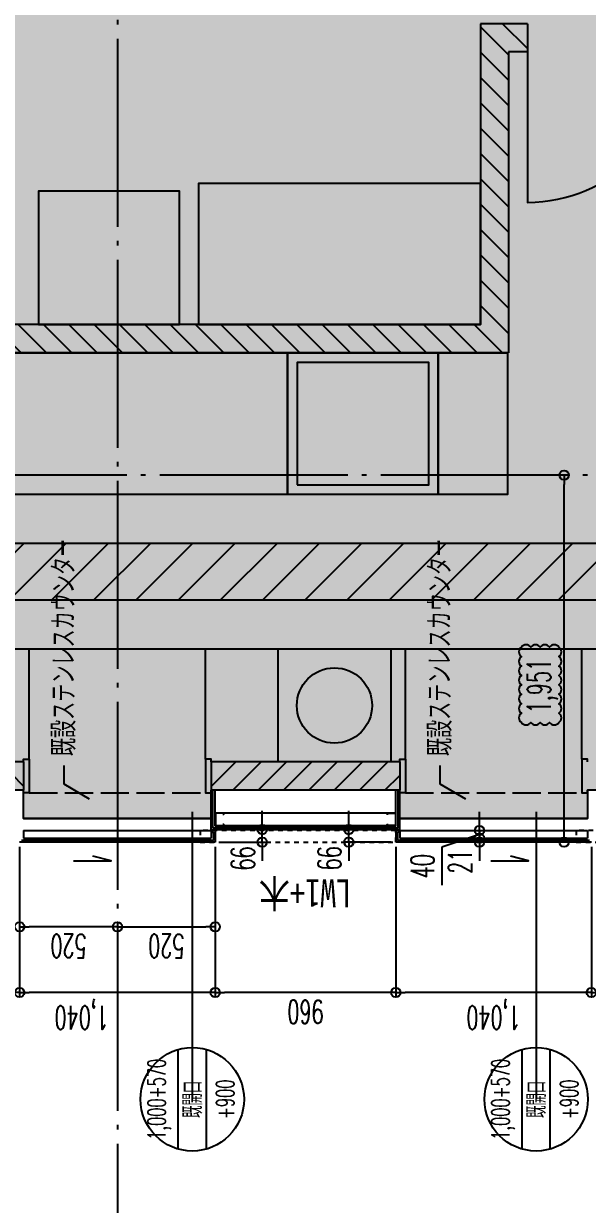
# Model space of a CAD drawing. Header units: millimetres. Extents: x -67913 to 128525, y -54442 to 63422.
# Drawn here: x 93136 to 96134, y 7773 to 14050 of the extents above; entities that cross this region are included whole.
import ezdxf
from ezdxf import colors
from ezdxf.entities.mleader import LeaderData, LeaderLine
from ezdxf.enums import TextEntityAlignment as Align
from ezdxf.math import Vec2, Vec3

# ---------------------------------------------------------------- set-up
doc = ezdxf.new("R2010")
doc.units = ezdxf.units.MM
doc.header["$LTSCALE"] = 500
doc.header["$PDMODE"] = 35
for name, pattern in [('AXIS', [2.35, 2, -0.15, 0.05, -0.15]), ('DD1', [0.1, 0.05, -0.05]), ('DD4', [0.38, 0.3, -0.08])]:
    doc.linetypes.add(name, pattern=pattern)
doc.layers.get('0').update_dxf_attribs({"plot": 0})
for name, color, linetype in [('020KijnSn', 1, 'AXIS'), ('143Hatch8', 5, 'Continuous'), ('143Solid8', 253, 'Continuous'), ('220Kabe9', 7, 'Continuous'), ('230Kaik', 7, 'Continuous'), ('230Kaik9', 7, 'Continuous'), ('240Stj9', 2, 'Continuous'), ('270SiagSp', 8, 'Continuous'), ('270SiagSp9', 8, 'Continuous'), ('290Kigo', 8, 'Continuous'), ('292Kigo', 8, 'Continuous'), ('302Dansa', 5, 'Continuous'), ('303Dansa', 6, 'DD4'), ('330KattA9', 6, 'Continuous'), ('330KattC9', 6, 'DD1'), ('350Kigu', 4, 'Continuous'), ('390Kigo', 8, 'Continuous'), ('391kigoHor', 10, 'Continuous')]:
    doc.layers.add(name, color=color, linetype=linetype)
doc.layers.add('HOJO', color=211, linetype='Continuous', plot=False)
doc.styles.add('Annotative', font='simplex.shx', dxfattribs={"width": 0.7, "bigfont": 'extfont2.shx'})
doc.styles.add('Dim', font='simplex.shx', dxfattribs={"width": 0.6, "bigfont": 'extfont2.shx'})
doc.styles.get("Standard").update_dxf_attribs({"font": 'simplex.shx', "width": 0.7, "bigfont": 'extfont2.shx'})
doc.styles.add('明朝', font='MS Mincho.ttf')
doc.dimstyles.new('PRO1-50', dxfattribs={"dimscale": 50, "dimtxt": 2.5, "dimasz": 1, "dimexe": 0.5, "dimexo": 0.5, "dimgap": 0.8, "dimtad": 1, "dimdec": 3, "dimdsep": 46, "dimlunit": 6, "dimtxsty": 'Dim', "dimblk": 'ORIGIN', "dimcen": 0, "dimadec": 3, "dimazin": 2, "dimtfac": 1, "dimtdec": 3, "dimtix": 1, "dimtmove": 2, "dimatfit": 3, "dimldrblk": 'ORIGIN', "dimfxl": 0, "dimarcsym": 0})
pattern_1 = [(315, (77134.61, 0), (67.35192, 67.35192), [])]

# ---------------------------------------------------------------- blocks, each defined once
blk = doc.blocks.new('_Origin')
at = {"color": 0, "linetype": 'ByBlock', "lineweight": -2}
blk.add_line((0, 0), (-1, 0), dxfattribs=at)
blk.add_circle((0, 0), 0.5, dxfattribs=at)
blk = doc.blocks.new('*D767')
at = {"layer": '270SiagSp9', "color": 0, "lineweight": -2, "transparency": 16777216}
for p, q in [((95114.6, 9674), (95114.6, 8874)), ((96154.6, 9674), (96154.6, 8874)), ((96104.6, 8899), (95164.6, 8899))]:
    blk.add_line(p, q, dxfattribs=at)
at = {"layer": 'Defpoints', "color": 0, "transparency": 16777216}
for p in [(95114.6, 9699), (96154.6, 9699), (95114.6, 8899)]:
    blk.add_point(p, dxfattribs=at)
at = {"layer": '270SiagSp9', "color": 0, "lineweight": -2, "transparency": 16777216, "xscale": 50, "yscale": 50, "zscale": 50}
for p, rotation in [((95114.6, 8899), 180.0000000000012), ((96154.6, 8899), 1.199040866595169e-12)]:
    blk.add_blockref('_Origin', p, dxfattribs=dict(at, rotation=rotation))
at = {"layer": '270SiagSp9', "color": 0, "transparency": 16777216, "insert": (95634.6, 8784.6), "char_height": 125, "attachment_point": 5, "rotation": 180, "style": 'Dim'}
blk.add_mtext('1,040', dxfattribs=at)
blk = doc.blocks.new('*D768')
at = {"layer": '270SiagSp9', "color": 0, "lineweight": -2, "transparency": 16777216}
for p, q in [((97299.6, 9740), (97299.6, 8874)), ((96154.6, 9674), (96154.6, 8874)), ((96204.6, 8899), (97249.6, 8899))]:
    blk.add_line(p, q, dxfattribs=at)
at = {"layer": 'Defpoints', "color": 0, "transparency": 16777216}
for p in [(97299.6, 9765), (96154.6, 9699), (97299.6, 8899)]:
    blk.add_point(p, dxfattribs=at)
at = {"layer": '270SiagSp9', "color": 0, "lineweight": -2, "transparency": 16777216, "xscale": 50, "yscale": 50, "zscale": 50, "rotation": 180}
blk.add_blockref('_Origin', (96154.6, 8899), dxfattribs=at)
at = {"layer": '270SiagSp9', "color": 0, "lineweight": -2, "transparency": 16777216, "xscale": 50, "yscale": 50, "zscale": 50}
blk.add_blockref('_Origin', (97299.6, 8899), dxfattribs=at)
at = {"layer": '270SiagSp9', "color": 0, "transparency": 16777216, "insert": (96727.1, 8784.6), "char_height": 125, "attachment_point": 5, "rotation": 180, "style": 'Dim'}
blk.add_mtext('1,145', dxfattribs=at)
blk = doc.blocks.new('*D794')
at = {"layer": '270SiagSp9', "color": 0, "lineweight": -2, "transparency": 16777216}
for p, q in [((92154.6, 9674), (92154.6, 8874)), ((93114.6, 9674), (93114.6, 8874)), ((92204.6, 8899), (93064.6, 8899))]:
    blk.add_line(p, q, dxfattribs=at)
at = {"layer": 'Defpoints', "color": 0, "transparency": 16777216}
for p in [(92154.6, 9699), (93114.6, 9699), (93114.6, 8899)]:
    blk.add_point(p, dxfattribs=at)
at = {"layer": '270SiagSp9', "color": 0, "lineweight": -2, "transparency": 16777216, "xscale": 50, "yscale": 50, "zscale": 50, "rotation": 180}
blk.add_blockref('_Origin', (92154.6, 8899), dxfattribs=at)
at = {"layer": '270SiagSp9', "color": 0, "lineweight": -2, "transparency": 16777216, "xscale": 50, "yscale": 50, "zscale": 50}
blk.add_blockref('_Origin', (93114.6, 8899), dxfattribs=at)
at = {"layer": '270SiagSp9', "color": 0, "transparency": 16777216, "insert": (92634.6, 8796.5), "char_height": 125, "attachment_point": 5, "rotation": 180, "style": 'Dim'}
blk.add_mtext('960', dxfattribs=at)
blk = doc.blocks.new('*D801')
at = {"layer": '270SiagSp9', "color": 0, "lineweight": -2, "transparency": 16777216}
for p, q in [((93114.6, 9674), (93114.6, 9224)), ((93584.6, 9249), (93164.6, 9249))]:
    blk.add_line(p, q, dxfattribs=at)
at = {"layer": 'Defpoints', "color": 0, "transparency": 16777216}
for p in [(93114.6, 9699), (93114.6, 9249), (93634.6, 9249)]:
    blk.add_point(p, dxfattribs=at)
at = {"layer": '270SiagSp9', "color": 0, "lineweight": -2, "transparency": 16777216, "xscale": 50, "yscale": 50, "zscale": 50, "rotation": 180}
blk.add_blockref('_Origin', (93114.6, 9249), dxfattribs=at)
at = {"layer": '270SiagSp9', "color": 0, "lineweight": -2, "transparency": 16777216, "xscale": 50, "yscale": 50, "zscale": 50}
blk.add_blockref('_Origin', (93634.6, 9249), dxfattribs=at)
at = {"layer": '270SiagSp9', "color": 0, "transparency": 16777216, "insert": (93374.6, 9146.5), "char_height": 125, "attachment_point": 5, "rotation": 180, "style": 'Dim'}
blk.add_mtext('520', dxfattribs=at)
blk = doc.blocks.new('*D802')
at = {"layer": '270SiagSp9', "color": 0, "lineweight": -2, "transparency": 16777216}
for p, q in [((94154.6, 9674), (94154.6, 9224)), ((93684.6, 9249), (94104.6, 9249))]:
    blk.add_line(p, q, dxfattribs=at)
at = {"layer": 'Defpoints', "color": 0, "transparency": 16777216}
for p in [(94154.6, 9699), (93634.6, 9249), (94154.6, 9249)]:
    blk.add_point(p, dxfattribs=at)
at = {"layer": '270SiagSp9', "color": 0, "lineweight": -2, "transparency": 16777216, "xscale": 50, "yscale": 50, "zscale": 50, "rotation": 180}
blk.add_blockref('_Origin', (93634.6, 9249), dxfattribs=at)
at = {"layer": '270SiagSp9', "color": 0, "lineweight": -2, "transparency": 16777216, "xscale": 50, "yscale": 50, "zscale": 50}
blk.add_blockref('_Origin', (94154.6, 9249), dxfattribs=at)
at = {"layer": '270SiagSp9', "color": 0, "transparency": 16777216, "insert": (93894.6, 9146.5), "char_height": 125, "attachment_point": 5, "rotation": 180, "style": 'Dim'}
blk.add_mtext('520', dxfattribs=at)
blk = doc.blocks.new('*D803')
at = {"layer": '270SiagSp9', "color": 0, "lineweight": -2, "transparency": 16777216}
for p, q in [((94154.6, 9674), (94154.6, 8874)), ((95114.6, 9674), (95114.6, 8874)), ((95064.6, 8899), (94204.6, 8899))]:
    blk.add_line(p, q, dxfattribs=at)
at = {"layer": 'Defpoints', "color": 0, "transparency": 16777216}
for p in [(94154.6, 9699), (95114.6, 9699), (94154.6, 8899)]:
    blk.add_point(p, dxfattribs=at)
at = {"layer": '270SiagSp9', "color": 0, "lineweight": -2, "transparency": 16777216, "xscale": 50, "yscale": 50, "zscale": 50, "rotation": 180}
blk.add_blockref('_Origin', (94154.6, 8899), dxfattribs=at)
at = {"layer": '270SiagSp9', "color": 0, "lineweight": -2, "transparency": 16777216, "xscale": 50, "yscale": 50, "zscale": 50}
blk.add_blockref('_Origin', (95114.6, 8899), dxfattribs=at)
at = {"layer": '270SiagSp9', "color": 0, "transparency": 16777216, "insert": (94634.6, 8796.5), "char_height": 125, "attachment_point": 5, "rotation": 180, "style": 'Dim'}
blk.add_mtext('960', dxfattribs=at)
blk = doc.blocks.new('*D918')
at = {"layer": '270SiagSp9', "color": 0, "lineweight": -2, "transparency": 16777216}
for p, q in [((93114.6, 9674), (93114.6, 8874)), ((94154.6, 9674), (94154.6, 8874)), ((94104.6, 8899), (93164.6, 8899))]:
    blk.add_line(p, q, dxfattribs=at)
at = {"layer": 'Defpoints', "color": 0, "transparency": 16777216}
for p in [(93114.6, 9699), (94154.6, 9699), (93114.6, 8899)]:
    blk.add_point(p, dxfattribs=at)
at = {"layer": '270SiagSp9', "color": 0, "lineweight": -2, "transparency": 16777216, "xscale": 50, "yscale": 50, "zscale": 50, "rotation": 180}
blk.add_blockref('_Origin', (93114.6, 8899), dxfattribs=at)
at = {"layer": '270SiagSp9', "color": 0, "lineweight": -2, "transparency": 16777216, "xscale": 50, "yscale": 50, "zscale": 50}
blk.add_blockref('_Origin', (94154.6, 8899), dxfattribs=at)
at = {"layer": '270SiagSp9', "color": 0, "transparency": 16777216, "insert": (93444.8, 8784.6), "char_height": 125, "attachment_point": 5, "rotation": 180, "style": 'Dim'}
blk.add_mtext('1,040', dxfattribs=at)
blk = doc.blocks.new('*U138')
at = {"color": 7, "linetype": 'ByBlock', "lineweight": -2}
blk.add_lwpolyline([(-27.5, 39), (-27.5, 44), (-32.5, 44), (-32.5, -1), (32.5, -1), (32.5, 44), (27.5, 44), (27.5, 39)], dxfattribs=at)
blk = doc.blocks.new('*D934')
at = {"layer": '270SiagSp9', "color": 0, "lineweight": -2, "transparency": 16777216}
for p, q in [((94404.6, 9815), (94404.6, 9865)), ((94404.6, 9699), (94404.6, 9765)), ((94179.6, 9699), (94429.6, 9699)), ((94404.6, 9649), (94404.6, 9599))]:
    blk.add_line(p, q, dxfattribs=at)
at = {"layer": 'Defpoints', "color": 0, "transparency": 16777216}
for p in [(94404.6, 9765), (94404.6, 9765), (94154.6, 9699)]:
    blk.add_point(p, dxfattribs=at)
at = {"layer": '270SiagSp9', "color": 0, "lineweight": -2, "transparency": 16777216, "xscale": 50, "yscale": 50, "zscale": 50}
for p, rotation in [((94404.6, 9765), 270), ((94404.6, 9699), 90)]:
    blk.add_blockref('_Origin', p, dxfattribs=dict(at, rotation=rotation))
at = {"layer": '270SiagSp9', "color": 0, "transparency": 16777216, "insert": (94302.1, 9611.7), "char_height": 125, "attachment_point": 5, "rotation": 90, "style": 'Dim'}
blk.add_mtext('66', dxfattribs=at)
blk = doc.blocks.new('*D935')
at = {"layer": '270SiagSp9', "color": 0, "lineweight": -2, "transparency": 16777216}
for p, q in [((94864.6, 9815), (94864.6, 9865)), ((94864.6, 9699), (94864.6, 9765)), ((95089.6, 9699), (94839.6, 9699)), ((94864.6, 9649), (94864.6, 9599))]:
    blk.add_line(p, q, dxfattribs=at)
at = {"layer": 'Defpoints', "color": 0, "transparency": 16777216}
for p in [(94864.6, 9765), (94864.6, 9765), (95114.6, 9699)]:
    blk.add_point(p, dxfattribs=at)
at = {"layer": '270SiagSp9', "color": 0, "lineweight": -2, "transparency": 16777216, "xscale": 50, "yscale": 50, "zscale": 50}
for p, rotation in [((94864.6, 9765), 270), ((94864.6, 9699), 90)]:
    blk.add_blockref('_Origin', p, dxfattribs=dict(at, rotation=rotation))
at = {"layer": '270SiagSp9', "color": 0, "transparency": 16777216, "insert": (94762.1, 9612.7), "char_height": 125, "attachment_point": 5, "rotation": 90, "style": 'Dim'}
blk.add_mtext('66', dxfattribs=at)
blk = doc.blocks.new('*D928')
at = {"layer": '270SiagSp9', "color": 0, "lineweight": -2, "transparency": 16777216}
blk.add_line((96009.6, 9749), (96009.6, 11600), dxfattribs=at)
at = {"layer": 'Defpoints', "color": 0, "transparency": 16777216}
for p in [(96009.6, 11650), (96009.6, 11650), (96009.6, 9699)]:
    blk.add_point(p, dxfattribs=at)
at = {"layer": '270SiagSp9', "color": 0, "lineweight": -2, "transparency": 16777216, "xscale": 50, "yscale": 50, "zscale": 50}
for p, rotation in [((96009.6, 11650), 90), ((96009.6, 9699), 270)]:
    blk.add_blockref('_Origin', p, dxfattribs=dict(at, rotation=rotation))
at = {"layer": '270SiagSp9', "color": 0, "transparency": 16777216, "insert": (95895.2, 10528.6), "char_height": 125, "attachment_point": 5, "rotation": 90, "style": 'Dim'}
blk.add_mtext('1,951', dxfattribs=at)
blk = doc.blocks.new('*U170')
at = {"color": 0, "linetype": 'ByBlock', "lineweight": -2, "transparency": 16777216, "style": '明朝', "width": 0.8}
blk.add_attdef('間仕切符号', text='', height=3, dxfattribs=at).set_placement((0, 0), align=Align.MIDDLE)
blk = doc.blocks.new('*D611')
at = {"layer": '270SiagSp', "color": 0, "lineweight": -2, "transparency": 16777216}
for p, q in [((95559.6, 9810), (95559.6, 9860)), ((95559.6, 9740), (95359.6, 9671.1)), ((95559.6, 9760), (95559.6, 9720)), ((95559.6, 9760), (95559.6, 9720)), ((95359.6, 9671.1), (95359.6, 9469.7)), ((95559.6, 9670), (95559.6, 9620))]:
    blk.add_line(p, q, dxfattribs=at)
at = {"layer": 'Defpoints', "color": 0, "transparency": 16777216}
for p in [(95559.6, 9760), (95559.6, 9720), (95559.6, 9720)]:
    blk.add_point(p, dxfattribs=at)
at = {"layer": '270SiagSp', "color": 0, "lineweight": -2, "transparency": 16777216, "xscale": 50, "yscale": 50, "zscale": 50}
for p, rotation in [((95559.6, 9760), 270), ((95559.6, 9720), 90)]:
    blk.add_blockref('_Origin', p, dxfattribs=dict(at, rotation=rotation))
at = {"layer": '270SiagSp', "color": 0, "transparency": 16777216, "insert": (95257.1, 9570.4), "char_height": 125, "attachment_point": 5, "rotation": 90, "style": 'Dim'}
blk.add_mtext('40', dxfattribs=at)
blk = doc.blocks.new('*D612')
at = {"layer": '270SiagSp', "color": 0, "lineweight": -2, "transparency": 16777216}
for p, q in [((95559.6, 9770), (95559.6, 9820)), ((95559.6, 9699), (95559.6, 9720)), ((95559.6, 9649), (95559.6, 9599))]:
    blk.add_line(p, q, dxfattribs=at)
at = {"layer": 'Defpoints', "color": 0, "transparency": 16777216}
for p in [(95559.6, 9720), (95559.6, 9720), (95559.6, 9699)]:
    blk.add_point(p, dxfattribs=at)
at = {"layer": '270SiagSp', "color": 0, "lineweight": -2, "transparency": 16777216, "xscale": 50, "yscale": 50, "zscale": 50}
for p, rotation in [((95559.6, 9720), 270), ((95559.6, 9699), 90)]:
    blk.add_blockref('_Origin', p, dxfattribs=dict(at, rotation=rotation))
at = {"layer": '270SiagSp', "color": 0, "transparency": 16777216, "insert": (95457.1, 9594.9), "char_height": 125, "attachment_point": 5, "rotation": 90, "style": 'Dim'}
blk.add_mtext('21', dxfattribs=at)
blk = doc.blocks.new('建具記号')
at = {"color": 0, "linetype": 'ByBlock', "lineweight": -2, "transparency": 16777216}
for p, q in [((-5.29, 1.5), (5.29, 1.5)), ((-5.29, -1.5), (5.29, -1.5))]:
    blk.add_line(p, q, dxfattribs=at)
at = {"color": 7, "linetype": 'ByBlock', "lineweight": -2, "transparency": 16777216}
blk.add_circle((0, 0), 5.5, dxfattribs=at)
at = {"color": 0, "linetype": 'ByBlock', "lineweight": -2, "transparency": 16777216, "width": 0.6}
for tag, height, p in [('建具寸法・高さH', 1.9, (0, 3.5)), ('建具番号', 2, (0, 0)), ('基準高さから建具下枠の上端までの高さ', 1.9, (0, -3.5)), ('特記事項（電気錠等）', 1.9, (0, -7))]:
    blk.add_attdef(tag, text='', height=height, dxfattribs=at).set_placement(p, align=Align.MIDDLE)

msp = doc.modelspace()

# ---------------------------------------------------------------- hatches: boundary and pattern name
at = {"layer": '143Hatch8', "linetype": 'Continuous'}
h = msp.add_hatch(dxfattribs=at)
h.set_pattern_fill('ANSI31', scale=30, angle=270)
h.set_pattern_definition(pattern_1)
h.paths.add_polyline_path([(95714.6088, 12300), (95714.6088, 13900), (95814.6088, 13900), (95814.6088, 14050), (95564.6088, 14050), (95564.6088, 12450), (89634.6088, 12450), (89634.6088, 13380), (89384.6088, 13380), (89384.6088, 13230), (89484.6088, 13230), (89484.6088, 11700), (89634.6088, 11700), (89634.6088, 12300)])
h = msp.add_hatch(dxfattribs=at)
h.set_pattern_fill('ANSI31', scale=30, angle=270)
h.set_pattern_definition(pattern_1)
h.paths.add_polyline_path([(93135.6088, 9975), (93135.6088, 10125), (92133.6088, 10125), (92133.6088, 9975)])
at = {"layer": '143Solid8'}
h = msp.add_hatch(color=254, dxfattribs=at)
edge = h.paths.add_edge_path()
edge.add_line((87682.1088, 11272.5), (87682.1088, 28400))
edge.add_line((87682.1088, 28400), (85409.6088, 28400))
edge.add_line((85409.6088, 28400), (85409.6088, 28550))
edge.add_line((85409.6088, 28550), (88364.6088, 28550))
edge.add_line((88364.6088, 28550), (88364.6088, 29840))
edge.add_line((88364.6088, 29840), (88057.7327, 29840))
edge.add_line((88057.7327, 29840), (86942.3572, 30887.09))
edge.add_line((86942.3572, 30887.09), (87082.6088, 31043))
edge.add_line((87082.6088, 31043), (87082.6088, 31643))
edge.add_line((87082.6088, 31643), (86942.3572, 31797.91))
edge.add_line((86942.3572, 31797.91), (88057.7327, 32845))
edge.add_line((88057.7327, 32845), (92342.6517, 32845))
edge.add_line((92342.6517, 32845), (93634.6088, 33702.0947))
edge.add_line((93634.6088, 33702.0947), (94926.5659, 32845))
edge.add_line((94926.5659, 32845), (99217.9849, 32845))
edge.add_line((99217.9849, 32845), (100333.3604, 31797.91))
edge.add_line((100333.3604, 31797.91), (100193.1088, 31643))
edge.add_line((100193.1088, 31643), (100193.1088, 31043))
edge.add_line((100193.1088, 31043), (100333.3604, 30887.09))
edge.add_line((100333.3604, 30887.09), (99217.9849, 29840))
edge.add_line((99217.9849, 29840), (93709.6088, 29840))
edge.add_line((93709.6088, 29840), (93709.6088, 28550))
edge.add_line((93709.6088, 28550), (101884.6088, 28550))
edge.add_line((101884.6088, 28550), (101884.6088, 28400))
edge.add_line((101884.6088, 28400), (101684.6088, 28400))
edge.add_line((101684.6088, 28400), (101684.6088, 27778))
edge.add_line((101684.6088, 27778), (99584.6088, 27778))
edge.add_line((99584.6088, 27778), (99584.6088, 27775))
edge.add_line((99584.6088, 27775), (99424.6088, 27775))
edge.add_line((99424.6088, 27775), (99424.6088, 27025))
edge.add_line((99424.6088, 27025), (99584.6088, 27025))
edge.add_line((99584.6088, 27025), (99584.6088, 20250))
edge.add_line((99584.6088, 20250), (99684.6088, 20250))
edge.add_line((99684.6088, 20250), (99884.6088, 20050))
edge.add_line((99884.6088, 20050), (99884.6088, 11450))
edge.add_line((99884.6088, 11450), (99684.6088, 11250))
edge.add_line((99684.6088, 11250), (99584.6088, 11250))
edge.add_line((99584.6088, 11250), (98834.6088, 11250))
edge.add_line((98834.6088, 11250), (98834.6088, 10624.9989))
edge.add_arc((98184.6088, 10624.9989), 650, 270, 360, ccw=False)
edge.add_line((98184.6088, 9974.9989), (96133.6088, 9974.9989))
edge.add_line((96133.6088, 9974.9989), (96133.6088, 9825))
edge.add_line((96133.6088, 9825), (95135.6088, 9825))
edge.add_line((95135.6088, 9825), (95135.6088, 9975))
edge.add_line((95135.6088, 9975), (94133.6088, 9975))
edge.add_line((94133.6088, 9975), (94133.6088, 9825))
edge.add_line((94133.6088, 9825), (93135.6088, 9825))
edge.add_line((93135.6088, 9825), (93135.6088, 9975))
edge.add_line((93135.6088, 9975), (92133.6088, 9975))
edge.add_line((92133.6088, 9975), (92133.6088, 9825))
edge.add_line((92133.6088, 9825), (91135.6088, 9825))
edge.add_line((91135.6088, 9825), (91135.6088, 9974.9983))
edge.add_line((91135.6088, 9974.9983), (89084.6081, 9975))
edge.add_arc((89084.6088, 10625), 650, 179.99989893, 269.99993591, ccw=False)
edge.add_line((88434.6088, 10625.0011), (88434.6088, 11272.5))
edge.add_line((88434.6088, 11272.5), (87682.1088, 11272.5))
at = {"layer": '302Dansa'}
h = msp.add_hatch(dxfattribs=at)
h.set_pattern_fill('ANSI31', color=256, scale=50)
h.set_pattern_definition([(45, (77134.61, 0), (-112.2532, 112.2532), [])])
h.paths.add_polyline_path([(96265.8239, 11286.7861), (89337.3062, 11286.7861), (89337.3062, 18379.0961), (96265.8239, 18379.0961)], flags=16)
h.paths.add_polyline_path([(88437.3062, 15975.2584), (89037.3062, 15975.2584), (89037.3062, 14177.4996), (88437.3062, 14177.4996), (88437.3062, 13777.4996), (89037.3062, 13777.4996), (89037.3062, 10986.7861), (98389.9511, 10986.7861), (98389.9511, 11286.7861), (96565.8239, 11286.7861), (96565.8239, 22925), (98590.0674, 22925), (98590.0674, 23225), (97265.8239, 23225), (97265.8239, 23920.6303), (96565.8239, 23920.6303), (96565.8239, 23225), (90285.4434, 23225), (90285.4434, 23920.6303), (89585.4434, 23920.6303), (89585.4434, 23225), (88685.4434, 23225), (88685.4434, 22925), (92436.5992, 22925), (92436.5992, 18679.0961), (89037.3062, 18679.0961), (89037.3062, 16375.2584), (88437.3062, 16375.2584)])
h.paths.add_polyline_path([(92736.5992, 18679.0961), (96265.8239, 18679.0961), (96265.8239, 22925), (92736.5992, 22925)], flags=16)
at = {"layer": 'HOJO'}
h = msp.add_hatch(dxfattribs=at)
h.set_pattern_fill('ANSI31', color=256, scale=30, angle=180)
h.set_pattern_definition([(225, (77134.61, 0), (67.3519, -67.3519), [])])
h.paths.add_polyline_path([(95135.6088, 9975), (95135.6088, 10125), (94133.6088, 10125), (94133.6088, 9975)])

# ---------------------------------------------------------------- linework, layer by layer
at = {"layer": '020KijnSn'}
for p, q in [((93634.6088, 37470), (93634.6088, -23200)), ((114834.6088, 11650), (72434.6088, 11650))]:
    msp.add_line(p, q, dxfattribs=at)
at = {"layer": '220Kabe9'}
for p, q in [((95564.6088, 14050), (95564.6088, 12450)), ((95814.6088, 14050), (95564.6088, 14050)), ((95814.6088, 14050), (95814.6088, 13900)), ((95714.6088, 13900), (95714.6088, 12300)), ((95814.6088, 13900), (95714.6088, 13900)), ((95564.6088, 12450), (89634.6088, 12450)), ((95714.6088, 12300), (89634.6088, 12300)), ((93135.6088, 10125), (92133.6088, 10125)), ((93135.6088, 10125), (93135.6088, 9975)), ((94133.6088, 10125), (94133.6088, 9975)), ((95135.6088, 10125), (94133.6088, 10125)), ((95135.6088, 10125), (95135.6088, 9975)), ((95135.6088, 9975), (94133.6088, 9975)), ((94133.6088, 9765), (94133.6088, 9960)), ((94142.6088, 9774), (94142.6088, 9975)), ((95126.6088, 9774), (95126.6088, 9975)), ((95135.6088, 9765), (95135.6088, 9960)), ((94133.6088, 9765), (95135.6088, 9765)), ((94134.6088, 9760), (94154.6088, 9760)), ((94134.6088, 9760), (94134.6088, 9751)), ((94134.6088, 9751), (94145.6088, 9751)), ((95126.6088, 9774), (94142.6088, 9774)), ((94145.6088, 9751), (94145.6088, 9708)), ((94154.6088, 9760), (94154.6088, 9699)), ((95134.6088, 9760), (95114.6088, 9760)), ((95114.6088, 9760), (95114.6088, 9699)), ((95134.6088, 9751), (95123.6088, 9751)), ((95123.6088, 9751), (95123.6088, 9708)), ((95134.6088, 9760), (95134.6088, 9751)), ((94154.6088, 9699), (93114.6088, 9699)), ((94145.6088, 9708), (93123.6088, 9708)), ((96154.6088, 9699), (95114.6088, 9699)), ((96145.6088, 9708), (95123.6088, 9708))]:
    msp.add_line(p, q, dxfattribs=at)
at = {"layer": '230Kaik', "color": 9}
for points in [[(93400.6849, 9599), (93600.6849, 9599), (93504.0923, 9624.8819)], [(95620.4963, 9599), (95820.4963, 9599), (95723.9037, 9624.8819)]]:
    msp.add_lwpolyline(points, dxfattribs=at)
at = {"layer": '230Kaik9'}
for points in [[(93135.6088, 10124.9994), (93135.6088, 10139.9994), (93165.6088, 10139.9994), (93165.6088, 9960), (93135.6088, 9960), (93135.6088, 9975)], [(94133.6088, 10125), (94133.6088, 10140), (94103.6088, 10140), (94103.6088, 9960), (94133.6088, 9960), (94133.6088, 9975)], [(95135.6088, 10124.9994), (95135.6088, 10139.9994), (95165.6088, 10139.9994), (95165.6088, 9960), (95135.6088, 9960), (95135.6088, 9975)], [(96133.6088, 10125), (96133.6088, 10140), (96103.6088, 10140), (96103.6088, 9960), (96133.6088, 9960), (96133.6088, 9975)]]:
    msp.add_lwpolyline(points, dxfattribs=at)
at = {"layer": '240Stj9'}
for p, q in [((94154.6088, 9786), (94154.6088, 9975)), ((95114.6088, 9786), (95114.6088, 9975)), ((95114.6088, 9853), (94154.6088, 9853)), ((93135.6088, 9760), (93135.6088, 9720)), ((93135.6088, 9760), (94133.6088, 9760)), ((94133.6088, 9760), (94133.6088, 9720)), ((95114.6088, 9786), (94154.6088, 9786)), ((95135.6088, 9760), (95135.6088, 9720)), ((95135.6088, 9760), (96133.6088, 9760)), ((96133.6088, 9760), (96133.6088, 9720)), ((93135.6088, 9720), (94133.6088, 9720)), ((95135.6088, 9720), (96133.6088, 9720))]:
    msp.add_line(p, q, dxfattribs=at)
at = {"layer": '303Dansa'}
for points in [[(93165.6088, 9960), (94103.6088, 9960)], [(95165.6088, 9960), (96103.6088, 9960)]]:
    msp.add_lwpolyline(points, dxfattribs=at)
at = {"layer": '330KattA9'}
msp.add_lwpolyline([(95814.6088, 13900), (95814.6088, 13100, 0.414213562), (96614.6088, 13900)], format="xyb", dxfattribs=at)
at = {"layer": '330KattC9'}
for points in [[(94074.6088, 9699), (95114.6088, 9699), (95114.6088, 9760), (94074.6088, 9760)], [(96074.6088, 9699), (97114.6088, 9699), (97114.6088, 9760), (96074.6088, 9760)]]:
    msp.add_lwpolyline(points, close=True, dxfattribs=at)
at = {"layer": '350Kigu'}
for p, q in [((98684.6088, 10725), (88584.6088, 10725)), ((93165.6088, 10139.9994), (93165.6088, 10725)), ((94103.6088, 10140), (94103.6088, 10725)), ((94488.6088, 10125), (94488.6088, 10725)), ((95090.6088, 10125), (95090.6088, 10725)), ((95165.6088, 10139.9994), (95165.6088, 10725)), ((96103.6088, 10140), (96103.6088, 10725)), ((93135.6088, 9825), (94133.6088, 9825)), ((95135.6088, 9825), (96133.6088, 9825))]:
    msp.add_line(p, q, dxfattribs=at)
msp.add_lwpolyline([(88437.3062, 15975.2584), (89037.3062, 15975.2584), (89037.3062, 14177.4996), (88437.3062, 14177.4996), (88437.3062, 13777.4996), (89037.3062, 13777.4996), (89037.3062, 10986.7861), (98389.9511, 10986.7861), (98389.9511, 11286.7861), (96565.8239, 11286.7861), (96565.8239, 22925)], dxfattribs=at)
for points in [[(96265.8239, 11286.7861), (89337.3062, 11286.7861), (89337.3062, 18379.0961), (96265.8239, 18379.0961)], [(94065.2436, 12450.2338), (95565.2436, 12450.2338), (95565.2436, 13200.2338), (94065.2436, 13200.2338)], [(93215.2436, 12450.2467), (93965.2436, 12450.2467), (93965.2436, 13160.2467), (93215.2436, 13160.2467)], [(93039.7314, 11547.8215), (94539.7314, 11547.8215), (94539.7314, 12297.8215), (93039.7314, 12297.8215)], [(94539.7314, 11547.8215), (95339.7314, 11547.8215), (95339.7314, 12297.8215), (94539.7314, 12297.8215)], [(94589.7314, 11597.8215), (95289.7314, 11597.8215), (95289.7314, 12247.8215), (94589.7314, 12247.8215)], [(95711.3245, 12297.8215), (95339.7314, 12297.8215), (95339.7314, 11547.8215), (95711.3245, 11547.8215)]]:
    msp.add_lwpolyline(points, close=True, dxfattribs=at)
msp.add_circle((94788.6088, 10425), 200, dxfattribs=at)
at = {"layer": '391kigoHor'}
msp.add_lwpolyline([(95982.3986, 10734.7842, 0.52056705), (95932.3986, 10734.7842, 0.52056705), (95882.3986, 10734.7842, 0.52056705), (95832.3986, 10734.7842, 0.52056705), (95782.3986, 10734.7842, 0.52056705), (95782.3986, 10684.7842, 0.52056705), (95782.3986, 10634.7842, 0.52056705), (95782.3986, 10584.7842, 0.52056705), (95782.3986, 10534.7842, 0.52056705), (95782.3986, 10484.7842, 0.52056705), (95782.3986, 10434.7842, 0.52056705), (95782.3986, 10384.7842, 0.52056705), (95782.3986, 10334.7842, 0.52056705), (95832.3986, 10334.7842, 0.52056705), (95882.3986, 10334.7842, 0.52056705), (95932.3986, 10334.7842, 0.52056705), (95982.3986, 10334.7842, 0.52056705), (95982.3986, 10384.7842, 0.52056705), (95982.3986, 10434.7842, 0.52056705), (95982.3986, 10484.7842, 0.52056705), (95982.3986, 10534.7842, 0.52056705), (95982.3986, 10584.7842, 0.52056705), (95982.3986, 10634.7842, 0.52056705), (95982.3986, 10684.7842, 0.52056705)], format="xyb", close=True, dxfattribs=at)
at = {"layer": 'HOJO'}
msp.add_lwpolyline([(99584.6088, 27025), (99584.6088, 20250), (99684.6088, 20250), (99884.6088, 20050), (99884.6088, 11450), (99684.6088, 11250), (99584.6088, 11250), (98834.6088, 11250), (98834.6088, 10624.9989, -0.414213562), (98184.6088, 9974.9989), (96133.6088, 9974.9989), (96133.6088, 9825), (95135.6088, 9825), (95135.6088, 9975), (94133.6088, 9975), (94133.6088, 9825), (93135.6088, 9825), (93135.6088, 9975), (92133.6088, 9975), (92133.6088, 9825), (91135.6088, 9825), (91135.6088, 9974.9983), (89084.6081, 9975, -0.414213751), (88434.6088, 10625.0011)], format="xyb", dxfattribs=at)

# ---------------------------------------------------------------- block references
at = {"layer": '240Stj9', "rotation": 270.0000000000063}
msp.add_blockref('*U138', (94156.6088, 9819.5), dxfattribs=at)
at = {"layer": '240Stj9', "xscale": -1, "rotation": 89.99999999999369}
msp.add_blockref('*U138', (95112.6088, 9819.5), dxfattribs=at)
at = {"layer": '290Kigo'}
ref = msp.add_blockref('*U170', (94632.4287, 9424), dxfattribs=dict(at, xscale=50, yscale=50, zscale=50, rotation=180))
ref.add_attrib('間仕切符号', 'LW1+木', dxfattribs={"layer": '0', "color": 0, "linetype": 'ByBlock', "lineweight": -2, "height": 150, "rotation": 180, "style": '明朝', "width": 0.8}).set_placement((94632.4287, 9424), align=Align.MIDDLE)

# ---------------------------------------------------------------- dimensions: what is measured, and where the dimension line sits
at = {"layer": '270SiagSp'}
dim = msp.add_linear_dim(base=(95559.6088, 9720), p1=(95559.6088, 9760), p2=(95559.6088, 9720), angle=90, dimstyle='PRO1-50', override={"dimtmove": 1}, dxfattribs=at)
dim.commit()
dim.dimension.update_dxf_attribs({"geometry": '*D611', "text_midpoint": (95359.6088, 9631.108), "dimtype": 160})
dim = msp.add_linear_dim(base=(95559.6088, 9720), p1=(95559.6088, 9699), p2=(95559.6088, 9720), angle=270, dimstyle='PRO1-50', dxfattribs=at)
dim.commit()
dim.dimension.update_dxf_attribs({"geometry": '*D612', "text_midpoint": (95457.1088, 9594.9418), "dimtype": 160})
at = {"layer": '270SiagSp9'}
for base, p1, p2, angle, picture, middle in [((96009.6088, 11650), (96009.6088, 9699), (96009.6088, 11650), 270, '*D928', (95895.204, 10528.556)), ((94404.6088, 9765), (94154.6088, 9699), (94404.6088, 9765), 90, '*D934', (94302.1088, 9611.7159)), ((94864.6088, 9765), (95114.6088, 9699), (94864.6088, 9765), 90, '*D935', (94762.1088, 9612.7323)), ((93114.6088, 8899), (94154.6088, 9699), (93114.6088, 9699), 0, '*D918', (93444.8321, 8784.5952))]:
    dim = msp.add_linear_dim(base=base, p1=p1, p2=p2, angle=angle, dimstyle='PRO1-50', dxfattribs=at)
    dim.commit()
    dim.dimension.update_dxf_attribs({"geometry": picture, "text_midpoint": middle, "dimtype": 160})
dim = msp.add_linear_dim(base=(97299.6088, 8899), p1=(96154.6088, 9699), p2=(97299.6088, 9765), dimstyle='PRO1-50', override={"dimtad": 4}, dxfattribs=at)
dim.commit()
dim.dimension.update_dxf_attribs({"geometry": '*D768', "text_midpoint": (96727.1088, 8784.5952)})
for base, p1, p2, angle, picture, middle in [((93114.6088, 8899), (92154.6088, 9699), (93114.6088, 9699), 180, '*D794', (92634.6088, 8796.5)), ((93114.6088, 9249), (93634.6088, 9249), (93114.6088, 9699), 0, '*D801', (93374.6088, 9146.5)), ((94154.6088, 9249), (93634.6088, 9249), (94154.6088, 9699), 180, '*D802', (93894.6088, 9146.5)), ((94154.6088, 8899), (95114.6088, 9699), (94154.6088, 9699), 0, '*D803', (94634.6088, 8796.5))]:
    dim = msp.add_linear_dim(base=base, p1=p1, p2=p2, angle=angle, dimstyle='PRO1-50', dxfattribs=at)
    dim.commit()
    dim.dimension.update_dxf_attribs({"geometry": picture, "text_midpoint": middle})
dim = msp.add_linear_dim(base=(95114.6088, 8899), p1=(96154.6088, 9699), p2=(95114.6088, 9699), angle=180, dimstyle='PRO1-50', override={"dimtad": 4}, dxfattribs=at)
dim.commit()
dim.dimension.update_dxf_attribs({"geometry": '*D767', "text_midpoint": (95634.6088, 8784.5952)})

# ---------------------------------------------------------------- leaders
at = {"layer": '292Kigo'}
ml = msp.add_multileader_block('Standard', dxfattribs=at)
ml.set_content('建具記号', color=256, scale=50)
ml.set_attribute('建具寸法・高さH', '700+975', width=0)
ml.set_attribute('建具番号', '既開口', width=0)
ml.set_attribute('基準高さから建具下枠の上端までの高さ', '+750', width=0)
ml.set_attribute('特記事項（電気錠等）', '', width=0)
ml.set_leader_properties()
ml.build(insert=Vec2(0, 0))
ml.multileader.update_dxf_attribs({"has_dogleg": 0, "dogleg_length": 2, "arrow_head_size": 100, "block_connection_type": 1})
ctx = ml.context
ctx.base_point, ctx.char_height, ctx.arrow_head_size, ctx.landing_gap_size, ctx.plane_origin, ctx.plane_x_axis, ctx.plane_y_axis = Vec3(100259.6088, 23752.5009), 125, 100, 100, Vec3(99377.3762, 20237.077), Vec3(0, 1), Vec3(-1, 0)
ctx.attachment_type = 1
notes = []
notes.append((ctx, [(0, (0, 0, 0), (0, 0), (1, 0), 1, [])]))
ctx.block.insert, ctx.block.rotation = Vec3(100259.6088, 23752.5009), 1.570796327
ml = msp.add_multileader_block('Standard', dxfattribs=at)
ml.set_content('建具記号', color=256, scale=50)
ml.set_attribute('建具寸法・高さH', '1,150+600', width=0)
ml.set_attribute('建具番号', '開口', width=0)
ml.set_attribute('基準高さから建具下枠の上端までの高さ', '+750', width=0)
ml.set_attribute('特記事項（電気錠等）', '', width=0)
ml.set_leader_properties()
ml.build(insert=Vec2(0, 0))
ml.multileader.update_dxf_attribs({"has_dogleg": 0, "dogleg_length": 2, "arrow_head_size": 100, "block_connection_type": 1})
ctx = ml.context
ctx.base_point, ctx.char_height, ctx.arrow_head_size, ctx.landing_gap_size, ctx.plane_origin, ctx.plane_x_axis, ctx.plane_y_axis = Vec3(100509.6088, 18900), 125, 100, 100, Vec3(99627.3762, 15384.5762), Vec3(0, 1), Vec3(-1, 0)
ctx.attachment_type = 1
notes.append((ctx, [(0, (0, 0, 0), (0, 0), (1, 0), 1, [])]))
ctx.block.insert, ctx.block.rotation = Vec3(100509.6088, 18900), 1.570796327
ml = msp.add_multileader_block('Standard', dxfattribs=at)
ml.set_content('建具記号', color=256, scale=50)
ml.set_attribute('建具寸法・高さH', '1,150+600', width=0)
ml.set_attribute('建具番号', '開口', width=0)
ml.set_attribute('基準高さから建具下枠の上端までの高さ', '+750', width=0)
ml.set_attribute('特記事項（電気錠等）', '', width=0)
ml.set_leader_properties()
ml.build(insert=Vec2(0, 0))
ml.multileader.update_dxf_attribs({"has_dogleg": 0, "dogleg_length": 2, "arrow_head_size": 100, "block_connection_type": 1})
ctx = ml.context
ctx.base_point, ctx.char_height, ctx.arrow_head_size, ctx.landing_gap_size, ctx.plane_origin, ctx.plane_x_axis, ctx.plane_y_axis = Vec3(100509.6088, 14400), 125, 100, 100, Vec3(99627.3762, 10884.5762), Vec3(0, 1), Vec3(-1, 0)
ctx.attachment_type = 1
notes.append((ctx, [(0, (0, 0, 0), (0, 0), (1, 0), 1, [])]))
ctx.block.insert, ctx.block.rotation = Vec3(100509.6088, 14400), 1.570796327
ml = msp.add_multileader_block('Standard', dxfattribs=at)
ml.set_content('建具記号', color=256, scale=50)
ml.set_attribute('建具寸法・高さH', '1,000+570', width=0)
ml.set_attribute('建具番号', '既開口', width=0)
ml.set_attribute('基準高さから建具下枠の上端までの高さ', '+900', width=0)
ml.set_attribute('特記事項（電気錠等）', '', width=0)
ml.set_leader_properties()
ml.build(insert=Vec2(0, 0))
ml.multileader.update_dxf_attribs({"has_dogleg": 0, "dogleg_length": 2, "arrow_head_size": 100, "block_connection_type": 1})
ctx = ml.context
ctx.base_point, ctx.char_height, ctx.arrow_head_size, ctx.landing_gap_size, ctx.plane_origin, ctx.plane_x_axis, ctx.plane_y_axis = Vec3(94032.6061, 8331.2918), 125, 100, 100, Vec3(93150.3735, 4815.868), Vec3(0, 1), Vec3(-1, 0)
ctx.attachment_type = 1
notes.append((ctx, [(0, (1, 1, 0), (94032.6061, 8333.2918), (0, -1), 2, [(0, [(94032.6061, 9960)], 0, [])])]))
ctx.block.insert, ctx.block.rotation = Vec3(94032.6061, 8331.2918), 1.570796327
ml = msp.add_multileader_block('Standard', dxfattribs=at)
ml.set_content('建具記号', color=256, scale=50)
ml.set_attribute('建具寸法・高さH', '1,000+570', width=0)
ml.set_attribute('建具番号', '既開口', width=0)
ml.set_attribute('基準高さから建具下枠の上端までの高さ', '+900', width=0)
ml.set_attribute('特記事項（電気錠等）', '', width=0)
ml.set_leader_properties()
ml.build(insert=Vec2(0, 0))
ml.multileader.update_dxf_attribs({"has_dogleg": 0, "dogleg_length": 2, "arrow_head_size": 100, "block_connection_type": 1})
ctx = ml.context
ctx.base_point, ctx.char_height, ctx.arrow_head_size, ctx.landing_gap_size, ctx.plane_origin, ctx.plane_x_axis, ctx.plane_y_axis = Vec3(95861.3469, 8331.2918), 125, 100, 100, Vec3(94979.1144, 4815.868), Vec3(0, 1), Vec3(-1, 0)
ctx.attachment_type = 1
notes.append((ctx, [(0, (1, 1, 0), (95861.3469, 8333.2918), (0, -1), 2, [(0, [(95861.3469, 9960)], 0, [])])]))
ctx.block.insert, ctx.block.rotation = Vec3(95861.3469, 8331.2918), 1.570796327
at = {"layer": '390Kigo'}
ml = msp.add_multileader_mtext('Standard', dxfattribs=at)
ml.set_content('▲\\P下膳口', color=256, style='Annotative')
ml.set_leader_properties()
ml.build(insert=Vec2(0, 0))
ml.multileader.update_dxf_attribs({"dogleg_length": 2, "arrow_head_size": 100})
ctx = ml.context
ctx.base_point, ctx.char_height, ctx.arrow_head_size, ctx.landing_gap_size, ctx.plane_origin, ctx.plane_x_axis, ctx.plane_y_axis = Vec3(99652.0165, 23559.5842), 125, 100, 50, Vec3(98273.2511, 28875.0164), Vec3(0, 1), Vec3(-1, 0)
ctx.text_align_type = 1
notes.append((ctx, [(0, (0, 0, 0), (0, 0), (1, 0), 1, [])]))
ctx.mtext.insert, ctx.mtext.text_direction, ctx.mtext.defined_height, ctx.mtext.alignment, ctx.mtext.line_spacing_factor, ctx.mtext.flow_direction = Vec3(99589.5165, 23752.5009), Vec3(0, 1), 55.8756, 2, 0.72, 5
ml = msp.add_multileader_mtext('Standard', dxfattribs=at)
ml.set_content('▲\\P従業員出入口', color=256, style='Annotative')
ml.set_leader_properties()
ml.build(insert=Vec2(0, 0))
ml.multileader.update_dxf_attribs({"dogleg_length": 2, "arrow_head_size": 100})
ctx = ml.context
ctx.base_point, ctx.char_height, ctx.arrow_head_size, ctx.landing_gap_size, ctx.plane_origin, ctx.plane_x_axis, ctx.plane_y_axis = Vec3(99534.0165, 21449.5833), 125, 100, 50, Vec3(98155.2511, 26922.5156), Vec3(0, 1), Vec3(-1, 0)
ctx.text_align_type = 1
notes.append((ctx, [(0, (0, 0, 0), (0, 0), (1, 0), 1, [])]))
ctx.mtext.insert, ctx.mtext.text_direction, ctx.mtext.defined_height, ctx.mtext.alignment, ctx.mtext.line_spacing_factor, ctx.mtext.flow_direction = Vec3(99471.5165, 21800), Vec3(0, 1), 55.8756, 2, 0.72, 5
ml = msp.add_multileader_mtext('Standard', dxfattribs=at)
ml.set_content('給茶機', color=256, style='Annotative')
ml.set_leader_properties()
ml.build(insert=Vec2(0, 0))
ml.multileader.update_dxf_attribs({"dogleg_length": 2, "arrow_head_size": 100})
ctx = ml.context
ctx.base_point, ctx.char_height, ctx.arrow_head_size, ctx.landing_gap_size, ctx.plane_origin, ctx.plane_x_axis, ctx.plane_y_axis = Vec3(99279.6088, 19372.844), 125, 100, 50, Vec3(97680.4433, 24814.0581), Vec3(0, 1), Vec3(-1, 0)
ctx.text_align_type = 1
notes.append((ctx, [(0, (0, 0, 0), (0, 0), (1, 0), 1, [])]))
ctx.mtext.insert, ctx.mtext.text_direction, ctx.mtext.defined_height, ctx.mtext.alignment, ctx.mtext.line_spacing_factor, ctx.mtext.flow_direction = Vec3(99217.1088, 19568.6773), Vec3(0, 1), 55.8756, 2, 0.84, 5
ml = msp.add_multileader_mtext('Standard', dxfattribs=at)
ml.set_content('調味料\\Pカトラリー', color=256, style='Annotative')
ml.set_leader_properties()
ml.build(insert=Vec2(0, 0))
ml.multileader.update_dxf_attribs({"dogleg_length": 2, "arrow_head_size": 100})
ctx = ml.context
ctx.base_point, ctx.char_height, ctx.arrow_head_size, ctx.landing_gap_size, ctx.plane_origin, ctx.plane_x_axis, ctx.plane_y_axis = Vec3(99206.7639, 17917.844), 125, 100, 50, Vec3(98262.1082, 23389.2318), Vec3(0, 1), Vec3(-1, 0)
ctx.text_align_type = 1
notes.append((ctx, [(0, (0, 0, 0), (0, 0), (1, 0), 1, [])]))
ctx.mtext.insert, ctx.mtext.text_direction, ctx.mtext.defined_height, ctx.mtext.alignment, ctx.mtext.line_spacing_factor, ctx.mtext.flow_direction = Vec3(99144.2639, 18218.6773), Vec3(0, 1), 55.8756, 2, 0.72, 5
ml = msp.add_multileader_mtext('Standard', dxfattribs=at)
ml.set_content('既設ステンレスカウンター', color=256, style='Annotative')
ml.set_leader_properties()
ml.build(insert=Vec2(0, 0))
ml.multileader.update_dxf_attribs({"dogleg_length": 2, "arrow_head_size": 100})
ctx = ml.context
ctx.base_point, ctx.char_height, ctx.arrow_head_size, ctx.landing_gap_size, ctx.plane_origin, ctx.plane_x_axis, ctx.plane_y_axis = Vec3(93350.3978, 10106.268), 125, 100, 50, Vec3(93184.0802, 4666.2072), Vec3(0, 1), Vec3(-1, 0)
notes.append((ctx, [(0, (1, 1, 0), (93350.3978, 10006.268), (0, 1), 100, [(0, [(93572.9023, 9875.9979)], 0, [])])]))
ctx.mtext.insert, ctx.mtext.text_direction, ctx.mtext.width, ctx.mtext.defined_height, ctx.mtext.flow_direction = Vec3(93287.8978, 10156.268), Vec3(0, 1), 1263.940976, 55.8756, 5
ml = msp.add_multileader_mtext('Standard', dxfattribs=at)
ml.set_content('既設ステンレスカウンター', color=256, style='Annotative')
ml.set_leader_properties()
ml.build(insert=Vec2(0, 0))
ml.multileader.update_dxf_attribs({"dogleg_length": 2, "arrow_head_size": 100})
ctx = ml.context
ctx.base_point, ctx.char_height, ctx.arrow_head_size, ctx.landing_gap_size, ctx.plane_origin, ctx.plane_x_axis, ctx.plane_y_axis = Vec3(95350.3978, 10106.268), 125, 100, 50, Vec3(95184.0802, 4666.2072), Vec3(0, 1), Vec3(-1, 0)
notes.append((ctx, [(0, (1, 1, 0), (95350.3978, 10006.268), (0, 1), 100, [(0, [(95572.9023, 9875.9979)], 0, [])])]))
ctx.mtext.insert, ctx.mtext.text_direction, ctx.mtext.width, ctx.mtext.defined_height, ctx.mtext.flow_direction = Vec3(95287.8978, 10156.268), Vec3(0, 1), 1263.940976, 55.8756, 5
ml = msp.add_multileader_mtext('Standard', dxfattribs=at)
ml.set_content('トレー置場', color=256, style='Annotative')
ml.set_leader_properties()
ml.build(insert=Vec2(0, 0))
ml.multileader.update_dxf_attribs({"dogleg_length": 2, "arrow_head_size": 100})
ctx = ml.context
ctx.base_point, ctx.char_height, ctx.arrow_head_size, ctx.landing_gap_size, ctx.plane_origin, ctx.plane_x_axis, ctx.plane_y_axis = Vec3(99687.4254, 10300.4167), 125, 100, 50, Vec3(98407.9003, 15818.0521), Vec3(0, 1), Vec3(-1, 0)
ctx.text_align_type = 1
notes.append((ctx, [(0, (0, 0, 0), (0, 0), (1, 0), 1, [])]))
ctx.mtext.insert, ctx.mtext.text_direction, ctx.mtext.defined_height, ctx.mtext.alignment, ctx.mtext.line_spacing_factor, ctx.mtext.flow_direction = Vec3(99624.9254, 10601.25), Vec3(0, 1), 55.8756, 2, 0.84, 5
for ctx, leaders in notes:
    for number, flags, end, landing, length, lines in leaders:
        leader = LeaderData()
        leader.index, (leader.has_last_leader_line, leader.has_dogleg_vector, leader.attachment_direction) = number, flags
        leader.last_leader_point, leader.dogleg_vector, leader.dogleg_length = Vec3(end), Vec3(landing), length
        for number, points, colour, breaks in lines:
            line = LeaderLine()
            line.index, line.vertices, line.color, line.breaks = number, Vec3.list(points), colors.encode_raw_color(colour), breaks
            leader.lines.append(line)
        ctx.leaders.append(leader)

doc.saveas('drawing.dxf')
